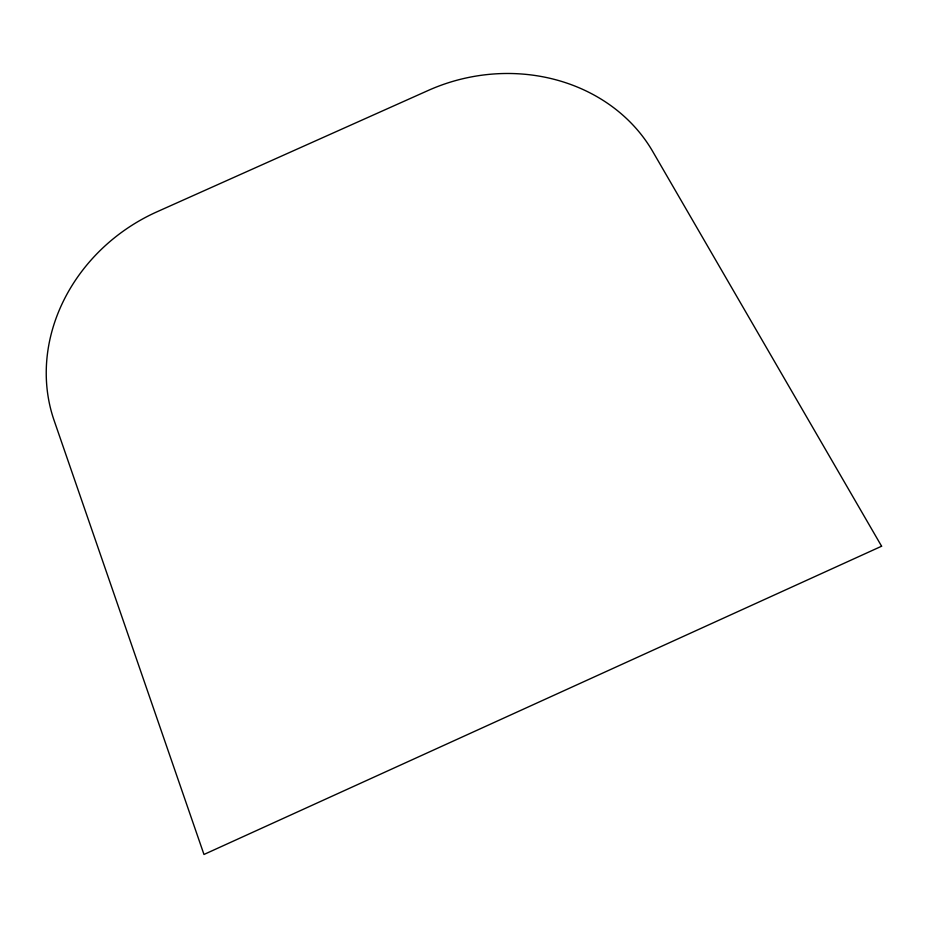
<?xml version="1.0" encoding="UTF-8"?>
<svg xmlns="http://www.w3.org/2000/svg" width="928" height="928" viewBox="0 0 928 928"><rect width="100%" height="100%" fill="white"/><g stroke="black" fill="none" stroke-linecap="round" stroke-linejoin="round"><path stroke-width="1.39" d="M881.6 546.221L203.974 854.468L54.056 420.291A173.942 154.628 -32.8 0 1 156.96 211.816L428.353 90.399A173.269 153.735 -12.5 0 1 652.674 151.392L881.6 546.221"/></g></svg>
